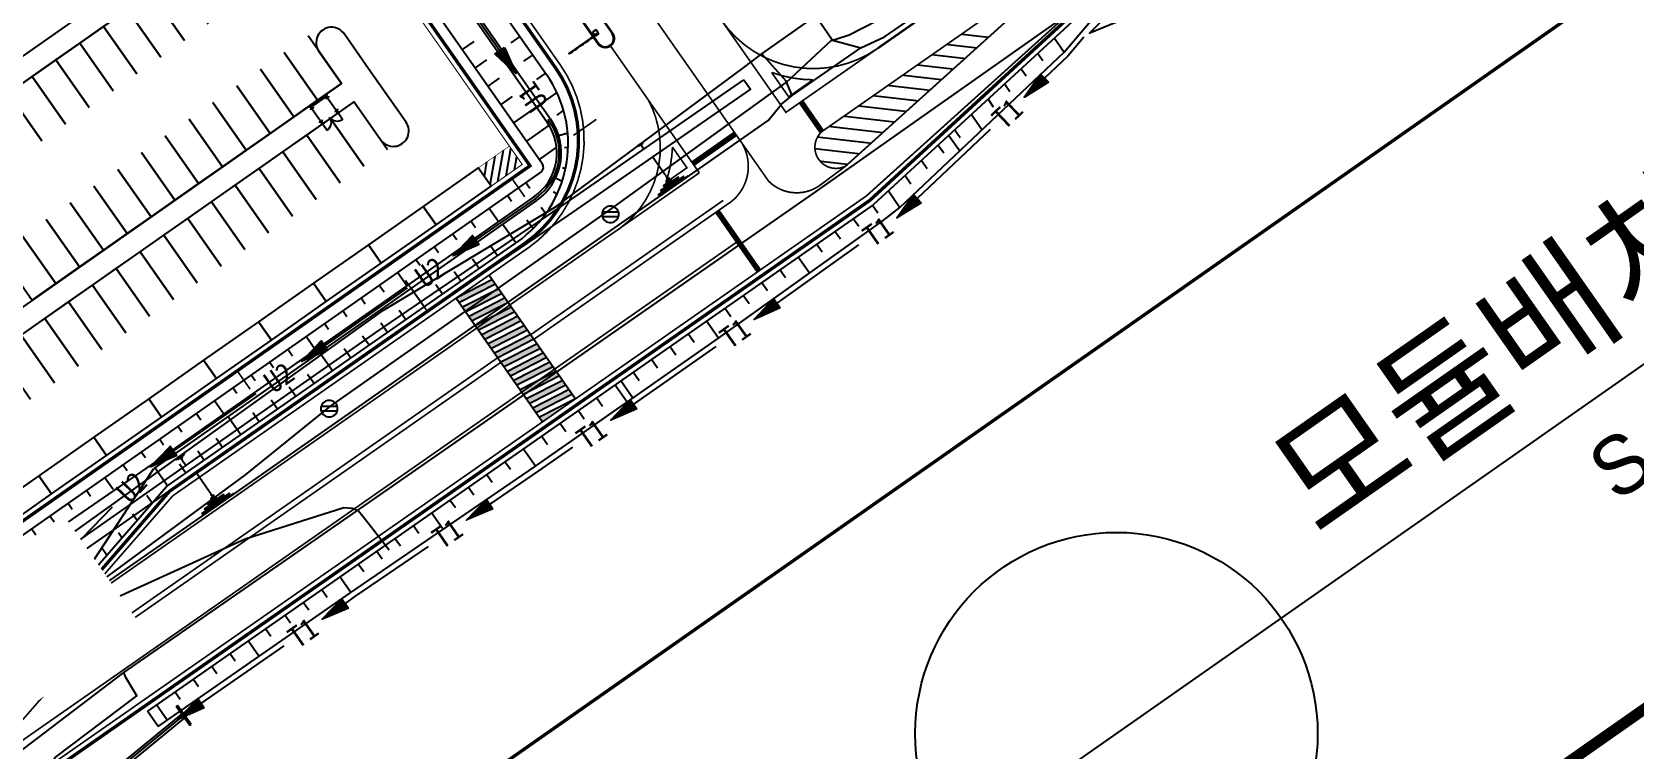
# Model space of a CAD drawing. Header units: millimetres. Extents: x 152904052 to 153933663, y 538271515 to 539240469.
# Drawn here: x 153378759 to 153522183, y 538487120 to 538551338 of the extents above; entities that cross this region are included whole.
import ezdxf
from ezdxf.enums import TextEntityAlignment as Align

# ---------------------------------------------------------------- set-up
doc = ezdxf.new("R2010")
doc.units = ezdxf.units.MM
doc.set_wipeout_variables(frame=1)
doc.linetypes.add('DASHED', pattern=[19.05, 12.7, -6.35])
for name, color, linetype in [('BORD', 7, 'Continuous'), ('FENC', 7, 'Continuous'), ('SCHM', 9, 'Continuous'), ('TEXT', 7, 'Continuous'), ('ZONE', 1, 'DASHED')]:
    doc.layers.add(name, color=color, linetype=linetype)
doc.styles.add('IIAC FONT', font='GulimChe.ttf')
doc.styles.add('돋움', font='Dotum.ttf')

# ---------------------------------------------------------------- blocks, each defined once
blk = doc.blocks.new('MF-2(H2000)')
for points in [[(48447494, 24728615), (48447141, 24728262)], [(48447141, 24728615), (48447494, 24728262)], [(48449194, 24728615), (48448841, 24728262)], [(48448841, 24728615), (48449194, 24728262)], [(48447494, 24726965), (48447141, 24726612)], [(48447141, 24726965), (48447494, 24726612)], [(48449194, 24726965), (48448841, 24726612)], [(48448841, 24726965), (48449194, 24726612)]]:
    blk.add_lwpolyline(points)
at = {"ltscale": 3}
blk.add_lwpolyline([(48447317, 24726788), (48447317, 24726788), (48447317, 24728438), (48449017, 24728438), (48449017, 24726788), (48449017, 24726788)], dxfattribs=at)
at = {"ltscale": 5}
for points in [[(48448167, 24726788, -0.4142136), (48447317, 24725938), (48447317, 24726788)], [(48448167, 24726788, 0.4142136), (48449017, 24725938), (48449017, 24726788)]]:
    blk.add_lwpolyline(points, format="xyb", dxfattribs=at)

msp = doc.modelspace()

# ---------------------------------------------------------------- hatches: boundary and pattern name
at = {"layer": 'SCHM'}
h = msp.add_hatch(dxfattribs=at)
h.set_pattern_fill('ANSI31', color=256, scale=200, angle=35)
h.set_pattern_definition([(80, (122809884.9, 494497989), (-625.352923, 110.266593), [])])
h.paths.add_polyline_path([(153418684.7, 538539186.1), (153421469.8, 538541136.3), (153422617, 538539498), (153419831.9, 538537547.8)])
h = msp.add_hatch(color=256, dxfattribs=at)
h.dxf.hatch_style = 1
h.paths.add_polyline_path([(153424149.5, 538516879.4), (153424435.5, 538516469.2), (153427388.3, 538518528.6)])
h.paths.add_polyline_path([(153423577.4, 538517699.6), (153423863.4, 538517289.5), (153427102.3, 538518938.7), (153426816.2, 538519348.8)])
h.paths.add_polyline_path([(153423005.4, 538518519.8), (153423251.7, 538518166.6), (153425788.8, 538519937.2)])
h.paths.add_polyline_path([(153426244.2, 538520169.1), (153425788.8, 538519937.2), (153423251.7, 538518166.6), (153423291.4, 538518109.7), (153426530.2, 538519758.9)])
h.paths.add_polyline_path([(153422433.3, 538519340), (153422719.3, 538518929.9), (153425958.2, 538520579.2), (153425672.1, 538520989.3)])
h.paths.add_polyline_path([(153421861.3, 538520160.2), (153422147.3, 538519750.1), (153425386.1, 538521399.4), (153425100.1, 538521809.5)])
h.paths.add_polyline_path([(153424528.1, 538522629.7), (153421289.2, 538520980.5), (153421575.3, 538520570.4), (153424814.1, 538522219.6)])
h.paths.add_polyline_path([(153420717.2, 538521800.7), (153421003.2, 538521390.6), (153424242, 538523039.8), (153423956, 538523449.9)])
h.paths.add_polyline_path([(153420145.1, 538522620.9), (153420431.2, 538522210.8), (153423670, 538523860.1), (153423384, 538524270.2)])
h.paths.add_polyline_path([(153422811.9, 538525090.4), (153419573.1, 538523441.1), (153419859.1, 538523031), (153423097.9, 538524680.3)])
h.paths.add_polyline_path([(153419001.1, 538524261.4), (153419287.1, 538523851.2), (153422525.9, 538525500.5), (153422239.9, 538525910.6)])
h.paths.add_polyline_path([(153418429, 538525081.6), (153418715, 538524671.5), (153421953.9, 538526320.7), (153421667.8, 538526730.8)])
h.paths.add_polyline_path([(153417857, 538525901.8), (153418143, 538525491.7), (153421381.8, 538527140.9), (153421095.8, 538527551.1)])
h.paths.add_polyline_path([(153417284.9, 538526722), (153417570.9, 538526311.9), (153420809.8, 538527961.2), (153420523.7, 538528371.3)])
h.paths.add_polyline_path([(153416712.9, 538527542.2), (153416998.9, 538527132.1), (153420237.7, 538528781.4), (153419951.7, 538529191.5)])

# ---------------------------------------------------------------- linework, layer by layer
at = {"layer": 'BORD', "const_width": 1000}
msp.add_lwpolyline([(153253763.5, 538302237.2), (152936002.2, 538756047.4), (153588047.2, 539212614.3), (153905808.6, 538758804)], close=True, dxfattribs=at)
at = {"layer": 'SCHM'}
for p, q in [((153406379, 538569662), (153424848.2, 538543285.2)), ((153406706.7, 538569891.4), (153425175.9, 538543514.7)), ((153429223.1, 538551543.3), (153428920, 538551331.1)), ((153429103.6, 538551069), (153428920, 538551331.1)), ((153429406.7, 538551281.2), (153429223.1, 538551543.3)), ((153418275.2, 538550496.7), (153417252.9, 538549780.9)), ((153422409.3, 538550949.9), (153421590.8, 538550376.8)), ((153426804.4, 538549419.8), (153429327.3, 538551186.3)), ((153426833, 538549379), (153429355.9, 538551145.5)), ((153427294, 538549762.6), (153427538.9, 538549934)), ((153427567.4, 538549893.2), (153427322.6, 538549721.8)), ((153427783.7, 538550105.5), (153428028.5, 538550276.9)), ((153427812.2, 538550064.7), (153427783.7, 538550105.5)), ((153428057.1, 538550236.1), (153427812.2, 538550064.7)), ((153428028.5, 538550276.9), (153428057.1, 538550236.1)), ((153428273.3, 538550448.3), (153428518.1, 538550619.7)), ((153428301.9, 538550407.5), (153428273.3, 538550448.3)), ((153428546.7, 538550578.9), (153428301.9, 538550407.5)), ((153428763, 538550791.2), (153429007.8, 538550962.6)), ((153428791.5, 538550750.4), (153428763, 538550791.2)), ((153429036.4, 538550921.8), (153428791.5, 538550750.4)), ((153429007.8, 538550962.6), (153429036.4, 538550921.8)), ((153429406.7, 538551281.2), (153429103.6, 538551069)), ((153429103.6, 538551069), (153429391.4, 538551270.5)), ((153429172.4, 538550970.7), (153429103.6, 538551069)), ((153429172.4, 538550970.7), (153429460.2, 538551172.2)), ((153429327.3, 538551186.3), (153429355.9, 538551145.5)), ((153429391.4, 538551270.5), (153429460.2, 538551172.2)), ((153470245.8, 538550782.5), (153471103.4, 538549552.9)), ((153419422.3, 538548858.4), (153418400, 538548142.6)), ((153423556.8, 538549311.8), (153422738.1, 538548738.6)), ((153426804.4, 538549419.8), (153427049.2, 538549591.2)), ((153426804.4, 538549419.8), (153426833, 538549379)), ((153427077.8, 538549550.4), (153426833, 538549379)), ((153427049.2, 538549591.2), (153427077.8, 538549550.4)), ((153468759.5, 538549417.4), (153469197, 538548790.1)), ((153420569.5, 538547220.1), (153419547.2, 538546504.3)), ((153424704.2, 538547673.7), (153423885.4, 538547100.4)), ((153467273.2, 538548052.3), (153467719.4, 538547412.4)), ((153425716.5, 538545941), (153424213.7, 538544888.7)), ((153465786.9, 538546687.2), (153466241.8, 538546034.8)), ((153421716.6, 538545581.8), (153420694.3, 538544866)), ((153423886.1, 538544659.3), (153421841.5, 538543227.7)), ((153425748.6, 538543915.7), (153426321.3, 538544316.7)), ((153464300.6, 538545322.1), (153464764.3, 538544657.2)), ((153425024.3, 538543014.8), (153422988.6, 538541589.3)), ((153462814.3, 538543957), (153463759.1, 538542602.2)), ((153425882.5, 538542073.8), (153426688.7, 538542324.1)), ((153460792, 538542099.6), (153461760.6, 538540710.8)), ((153461328, 538542591.9), (153461809.1, 538541901.9)), ((153425689.4, 538541038.9), (153424135.8, 538539951)), ((153426411.2, 538541012.8), (153426725.9, 538541040.3)), ((153458355.3, 538539861.7), (153458854, 538539146.7)), ((153459841.6, 538541226.8), (153460331.6, 538540524.3)), ((153426231.6, 538539213.1), (153426499.9, 538539146.6)), ((153456869, 538538496.6), (153457376.4, 538537769.1)), ((153422939, 538537887.4), (153423308.1, 538537360.3)), ((153425380.7, 538537088.7), (153425727.5, 538536821.1)), ((153425608.1, 538538289.9), (153426195.4, 538538009.2)), ((153455382.7, 538537131.5), (153456414.9, 538535651.5)), ((153423661.5, 538536594.6), (153389420.8, 538512619)), ((153423890.9, 538536266.9), (153389650.2, 538512291.3)), ((153419662.4, 538535593.1), (153420507.5, 538534386.1)), ((153421300.7, 538536740.3), (153421669.8, 538536213.1)), ((153424311.2, 538535683.6), (153424723.5, 538535094.8)), ((153453964.1, 538535844.1), (153454438.9, 538535163.3)), ((153418024.1, 538534445.9), (153418446.6, 538533842.5)), ((153422037.4, 538532474.9), (153420865.5, 538534148.5)), ((153423587.3, 538533748.2), (153423045.6, 538534521.9)), ((153452723.1, 538533952.5), (153452241.7, 538534642.8)), ((153416385.8, 538533298.8), (153416754.9, 538532771.7)), ((153451089, 538532799.4), (153450601.2, 538533498.7)), ((153414747.5, 538532151.6), (153415116.6, 538531624.5)), ((153420396.9, 538531330.8), (153419812.1, 538532166.1)), ((153449454.8, 538531646.2), (153448960.8, 538532354.6)), ((153411470.9, 538529857.3), (153412316, 538528650.4)), ((153413109.2, 538531004.5), (153413478.3, 538530477.4)), ((153417116, 538529042.6), (153416533.3, 538529874.8)), ((153418756.5, 538530186.7), (153418172.7, 538531020.4)), ((153446186.6, 538529339.9), (153445679.9, 538530066.5)), ((153448321.1, 538529775.6), (153447320.3, 538531210.6)), ((153409832.6, 538528710.2), (153410255.1, 538528106.7)), ((153413835.1, 538526754.4), (153412674, 538528412.7)), ((153415475.6, 538527898.5), (153414893.9, 538528729.2)), ((153444552.5, 538528186.8), (153444039.4, 538528922.4)), ((153408194.3, 538527563), (153408559.9, 538527040.8)), ((153442918.3, 538527033.6), (153442399, 538527778.3)), ((153406556, 538526415.9), (153406919.9, 538525896.1)), ((153412194.7, 538525610.3), (153411615.2, 538526437.9)), ((153441290.5, 538525871.4), (153440758.5, 538526634.2)), ((153403279.4, 538524121.6), (153404124.5, 538522914.6)), ((153404917.7, 538525268.7), (153405279.9, 538524751.4)), ((153408913.8, 538523322.1), (153408336.4, 538524146.7)), ((153410554.2, 538524466.2), (153409975.8, 538525292.3)), ((153438018.2, 538523570.9), (153437477.6, 538524346)), ((153440182.1, 538523964.5), (153439118.1, 538525490.1)), ((153401641, 538522974.4), (153402063.6, 538522370.9)), ((153405632.9, 538521034), (153404482.5, 538522677)), ((153407273.3, 538522178), (153406697, 538523001.1)), ((153436377.8, 538522426.8), (153435837.2, 538523201.9)), ((153400002.7, 538521827.3), (153400359.8, 538521317.3)), ((153434737.3, 538521282.7), (153434196.8, 538522057.8)), ((153398364.4, 538520680.1), (153398719.8, 538520172.6)), ((153403992.4, 538519889.9), (153403418.3, 538520709.8)), ((153432511, 538518597.3), (153431438.9, 538520134.5)), ((153433096.9, 538520138.6), (153432556.3, 538520913.7)), ((153395087.8, 538518385.8), (153395933, 538517178.8)), ((153396726.1, 538519533), (153397079.7, 538519028)), ((153400711.5, 538517601.7), (153400139.5, 538518418.6)), ((153402352, 538518745.8), (153401778.9, 538519564.2)), ((153429816, 538517850.5), (153429275.4, 538518625.6)), ((153431997, 538518219.4), (153430915.9, 538519769.7)), ((153393449.5, 538517238.7), (153393872.1, 538516635.2)), ((153397430.7, 538515313.5), (153396290.9, 538516941.2)), ((153399071.1, 538516457.6), (153398500.2, 538517273)), ((153428175.6, 538516706.4), (153427635, 538517481.5)), ((153391811.2, 538516091.5), (153392170.1, 538515578.9)), ((153426535.1, 538515562.3), (153425994.5, 538516337.4)), ((153390172.9, 538514944.3), (153390535.3, 538514426.8)), ((153395790.2, 538514169.4), (153395221.4, 538514981.7)), ((153423794.8, 538512499), (153422713.6, 538514049.2)), ((153424894.7, 538514418.2), (153424354.1, 538515193.3)), ((153386896.3, 538512650), (153387265.7, 538512122.5)), ((153388534.6, 538513797.2), (153388900.5, 538513274.6)), ((153392509.3, 538511881.2), (153391942.7, 538512690.5)), ((153394149.8, 538513025.3), (153393582, 538513836.1)), ((153421565.2, 538512199.7), (153421073.2, 538512905.1)), ((153381902.3, 538500457.4), (153389650.2, 538512291.3)), ((153385258, 538511502.9), (153386003.9, 538510437.7)), ((153390868.9, 538510737.1), (153389737.7, 538512352.6)), ((153419924.7, 538511055.6), (153419432.8, 538511761)), ((153383619.7, 538510355.7), (153383996.1, 538509818.1)), ((153389501.4, 538509203.1), (153389017.4, 538509894.3)), ((153418284.3, 538509911.6), (153417792.3, 538510616.9)), ((153381981.4, 538509208.6), (153382361.3, 538508666)), ((153415495.3, 538506918), (153414511.4, 538508328.8)), ((153416643.8, 538508767.5), (153416151.9, 538509472.9)), ((153378704.8, 538506914.3), (153379091.7, 538506361.6)), ((153380343.1, 538508061.4), (153380726.5, 538507513.8)), ((153388149.4, 538507647.1), (153387751.5, 538508215.4)), ((153413362.9, 538506479.3), (153412871, 538507184.7)), ((153386797.4, 538506091.1), (153386485.6, 538506536.4)), ((153411722.5, 538505335.2), (153411230.5, 538506040.6)), ((153385445.4, 538504535.1), (153384994.1, 538505179.7)), ((153410082, 538504191.1), (153409590.1, 538504896.5)), ((153384093.4, 538502979.1), (153383953.8, 538503178.4)), ((153407293.1, 538501197.5), (153406309.2, 538502608.3)), ((153408441.6, 538503047), (153407949.6, 538503752.4)), ((153382741.3, 538501423.1), (153382687.9, 538501499.4)), ((153405160.7, 538500758.8), (153404668.8, 538501464.2)), ((153403520.3, 538499614.7), (153403028.3, 538500320.1)), ((153401879.8, 538498470.7), (153401387.9, 538499176)), ((153399063.8, 538495515.9), (153398107, 538496887.9)), ((153400134.4, 538497265.1), (153399648, 538497962.6)), ((153396945, 538495057.8), (153396466.5, 538495743.8)), ((153395304.5, 538493913.7), (153394826.1, 538494599.7)), ((153393664.1, 538492769.6), (153393185.6, 538493455.6)), ((153390861.6, 538489795.4), (153389904.7, 538491167.4)), ((153392023.6, 538491625.5), (153391545.2, 538492311.5)), ((153391781.3, 538491103.9), (153391658.5, 538491017.8)), ((153392985.9, 538489383.6), (153391781.3, 538491103.9)), ((153390036.2, 538489222.7), (153389080.7, 538490592.7)), ((153392863, 538489297.6), (153391658.5, 538491017.8)), ((153392863, 538489297.6), (153392985.9, 538489383.6))]:
    msp.add_line(p, q, dxfattribs=at)
for points, const_width in [([(153382280.1, 538500129.9), (153391066.5, 538510265.4), (153422858.3, 538532437.8, 0.41431722), (153425623.6, 538548104.4), (153408712.5, 538572245.2, 0.41414579), (153407319.9, 538572490.6), (153403311.7, 538569684, 0.41421356), (153403066.1, 538568291.2), (153423313.3, 538539375.2), (153372545, 538503826.8), (153348008.6, 538508153.2, 0.19891237), (153340909.9, 538506579.5), (153283005.5, 538466034.4), (153077550.5, 538759454.5)], 300), ([(153423146.7, 538532025.9, 0.41446521), (153426026.4, 538548398.7)], 150), ([(153430654.9, 538533303.5, 0.39876043), (153433896, 538545270.7, 0.3806954)], 150), ([(153449425.1, 538542432, 0.87925032), (153451570.3, 538539356.1)], 150), ([(153317735.7, 538454797.3), (153323314.7, 538463554.4), (153328258.1, 538473387.3, -0.53221838), (153360507.4, 538496226.9), (153368398.6, 538495046.4), (153373397.6, 538496673.4), (153380725.6, 538501629.4), (153382265.9, 538500165.3)], 300)]:
    msp.add_lwpolyline(points, format="xyb", dxfattribs=dict(at, const_width=const_width))
for points, const_width in [([(153449425.1, 538542432), (153671838.3, 538697548.8)], 150), ([(153426032.2, 538548390.5), (153413420.4, 538566385.6)], 150), ([(153451570.3, 538539356.1), (153471028.6, 538556907)], 150), ([(153453434.2, 538536697.5), (153472900.8, 538554236.4)], 150), ([(153473043.8, 538554031.3), (153453721.2, 538536284.3), (153378911.4, 538484109.9)], 300), ([(153434287, 538552818.8), (153442271.8, 538541415.2)], 150), ([(153463294, 538549918.8), (153460603.1, 538550227.7)], 150), ([(153464345.1, 538550865.8), (153461917.5, 538551144.5)], 150), ([(153461191.9, 538548024.9), (153457974.1, 538548394.3)], 150), ([(153462242.9, 538548971.9), (153459288.6, 538549311)], 150), ([(153460140.8, 538547077.9), (153456659.7, 538547477.5)], 150), ([(153458038.7, 538545184), (153454030.8, 538545644.1)], 150), ([(153459089.8, 538546131), (153455345.2, 538546560.8)], 150), ([(153433896, 538545270.7), (153438463.1, 538538748.3)], 150), ([(153447566, 538545097.7), (153449425.1, 538542432)], 500), ([(153456987.7, 538544237), (153452716.3, 538544727.3)], 150), ([(153429246.9, 538543529.9), (153427201.5, 538542097.7)], 150), ([(153454885.5, 538542343.1), (153450087.4, 538542893.8)], 150), ([(153455936.6, 538543290), (153451401.9, 538543810.6)], 150), ([(153437889.5, 538539567.4), (153441698.3, 538542234.4)], 500), ([(153453834.5, 538541396.1), (153449041.2, 538541946.3)], 150), ([(153452783.4, 538540449.1), (153448809.9, 538540905.2)], 150), ([(153451732.4, 538539502.1), (153449281.6, 538539783.5)], 150), ([(153431188.5, 538533675.6), (153438462.7, 538538748.8)], 150), ([(153375714.3, 538482489.8), (153453435.2, 538536694.4)], 150), ([(153423384, 538524270.2), (153440608.6, 538536283.1)], 150), ([(153423670, 538523860.1), (153440894.7, 538535873)], 150), ([(153440074.4, 538535300.9), (153443792.7, 538529969.5)], 500), ([(153391353.3, 538509855.8), (153423145, 538532028.2)], 150), ([(153319710.6, 538451965.6), (153420431.2, 538522210.8)], 150), ([(153319996.6, 538451555.5), (153420717.2, 538521800.7)], 150), ([(153382544.9, 538499750.3), (153391353.3, 538509855.8)], 150), ([(153374808.7, 538494354.8), (153382544.9, 538499750.3)], 150), ([(153382544.9, 538499750.3), (153382265.9, 538500165.3)], 300), ([(153382658.9, 538495257.8), (153381962.7, 538495381.9)], 150), ([(153343714.6, 538468097.1), (153373855.1, 538485155.5), (153382658.9, 538495257.8)], 150), ([(153381846.2, 538494325.3), (153380732.4, 538494523.8)], 150), ([(153380220.9, 538492460.3), (153378271.7, 538492807.7)], 150), ([(153381033.6, 538493392.8), (153379502.1, 538493665.8)], 150), ([(153379408.3, 538491527.7), (153377041.4, 538491949.6)], 150)]:
    msp.add_lwpolyline(points, dxfattribs=dict(at, const_width=const_width))
at = {"layer": 'SCHM', "ltscale": 0.3}
for points, const_width in [([(153454400.7, 538549864.4), (153508810.6, 538587811.3)], 200), ([(153373855.1, 538485155.5), (153441933.6, 538532635.2)], 150), ([(153382544.9, 538499750.3), (153430654.9, 538533303.5)], 150)]:
    msp.add_lwpolyline(points, dxfattribs=dict(at, const_width=const_width))
at = {"layer": 'SCHM', "ltscale": 0.005, "const_width": 100}
msp.add_lwpolyline([(153372427.9, 538504355.2), (153422617, 538539498), (153394798.3, 538579227.2)], dxfattribs=at)
at = {"layer": 'SCHM'}
for points in [[(153408180.3, 538571262), (153424799.3, 538547538)], [(153404175.3, 538568457.5), (153424424.9, 538539538.2)], [(153392402.2, 538550569.8), (153389419.6, 538554829.4), (153391549.4, 538556320.7), (153394532, 538552061.1)], [(153390036.2, 538489222.7), (153407293, 538501197.5), (153423794.7, 538512498.9), (153440182, 538523964.4), (153454913.6, 538534482.5), (153456414.9, 538535651.4), (153471103.4, 538549552.9), (153476317.8, 538555707.8)], [(153415448.4, 538557052.4), (153420609.5, 538549681.5)], [(153390272.4, 538549078.5), (153387289.8, 538553338.1), (153389419.6, 538554829.4), (153392402.2, 538550569.8)], [(153388142.6, 538547587.2), (153385160, 538551846.8), (153387289.8, 538553338.1), (153390272.4, 538549078.5)], [(153473332.5, 538553617.5), (153454034.8, 538535893.4), (153389080.7, 538490592.7)], [(153373099.6, 538496778.4), (153379487.6, 538501271.4), (153380695.6, 538501691.4), (153381023.6, 538501665.4), (153381588.6, 538501179.4), (153382166.6, 538500720.4), (153382809.6, 538500641.4), (153397871.6, 538511733.5), (153405463.6, 538517862.5), (153430330.6, 538535354.5), (153446230.6, 538546826.5), (153450247.5, 538550581.5), (153450666.5, 538550712.5), (153451868.5, 538551091.5), (153454391.5, 538552358.5)], [(153386012.8, 538546095.9), (153383030.2, 538550355.5), (153385160, 538551846.8), (153388142.6, 538547587.2)], [(153383883, 538544604.6), (153380900.4, 538548864.2), (153383030.2, 538550355.5), (153386012.8, 538546095.9)], [(153401331.9, 538549497.8), (153404314.5, 538545238.2), (153406444.3, 538546729.5), (153403461.7, 538550989.1)], [(153472869.2, 538550880), (153471443.3, 538549192.8)], [(153381753.2, 538543113.3), (153378770.6, 538547372.9), (153380900.4, 538548864.2), (153383883, 538544604.6)], [(153399202.2, 538548006.5), (153402184.7, 538543746.9), (153404314.5, 538545238.2), (153401331.9, 538549497.8)], [(153471443.3, 538549192.8), (153469353.3, 538547217.8)], [(153379623.4, 538541622), (153376640.8, 538545881.6), (153378770.6, 538547372.9), (153381753.2, 538543113.3)], [(153397072.4, 538546515.2), (153400055, 538542255.6), (153402184.7, 538543746.9), (153399202.2, 538548006.5)], [(153377493.6, 538540130.7), (153374511, 538544390.3), (153376640.8, 538545881.6), (153379623.4, 538541622)], [(153394942.6, 538545023.9), (153397925.2, 538540764.3), (153400055, 538542255.6), (153397072.4, 538546515.2)], [(153392812.8, 538543532.6), (153395795.4, 538539273), (153397925.2, 538540764.3), (153394942.6, 538545023.9)], [(153408444.3, 538539340.3), (153405461.7, 538543599.9), (153407591.5, 538545091.2), (153410574.1, 538540831.6)], [(153390683, 538542041.3), (153393665.6, 538537781.7), (153395795.4, 538539273), (153392812.8, 538543532.6)], [(153406314.5, 538537849), (153403331.9, 538542108.6), (153405461.7, 538543599.9), (153408444.3, 538539340.3)], [(153425006.3, 538543402.2), (153425202, 538543101.4), (153425372, 538542787.6), (153425525.3, 538542462.1), (153425650.5, 538542127), (153425751.1, 538541784.4), (153425830.2, 538541436.9), (153425882.4, 538541085.3), (153425907.5, 538540729.8), (153425908.8, 538540372.6), (153425886.5, 538540013.7), (153425835.8, 538539659.8), (153425760.1, 538539313.2), (153425661.6, 538538970.7), (153425538.2, 538538635.4), (153425389.6, 538538307.6), (153425220.4, 538537995.1), (153425029.5, 538537692.2), (153424812.2, 538537405.7), (153424583.2, 538537136), (153424327.8, 538536882.5), (153424058.4, 538536649.1), (153423775, 538536435.7)], [(153424910.5, 538543539.1), (153425006.3, 538543402.2)], [(153388553.2, 538540550), (153391535.8, 538536290.4), (153393665.6, 538537781.7), (153390683, 538542041.3)], [(153404184.7, 538536357.7), (153401202.1, 538540617.3), (153403331.9, 538542108.6), (153406314.5, 538537849)], [(153432971.4, 538541146.5), (153433382.3, 538541450.3), (153433399.6, 538541462), (153433409.6, 538541457.9), (153433406.5, 538541449.9), (153433039.4, 538541171.8), (153433033.3, 538541164.1), (153433034.4, 538541157.3), (153433041.3, 538541156.9), (153433358.3, 538541390.7), (153433371.5, 538541394.3), (153433373.1, 538541392.2), (153433369.5, 538541380), (153433115.6, 538541186.6), (153433114.3, 538541177.7), (153433122.4, 538541174.6), (153433319, 538541317), (153433332, 538541318.3), (153433331.4, 538541310.4), (153433227.8, 538541226.7), (153433217.9, 538541215.6), (153433220.2, 538541207.1), (153433225.9, 538541208.3), (153433282.7, 538541241.5), (153433291.5, 538541239.5), (153433290.5, 538541232.4), (153433261, 538541202.4), (153433255.2, 538541194.4), (153433262.2, 538541190.6), (153433280.1, 538541197), (153433289.8, 538541189.5), (153433290.8, 538541176.2), (153433297.3, 538541165.1), (153433300.8, 538541157.7), (153433321.1, 538541137.9), (153433521, 538540873.1)], [(153464497.2, 538542617.2), (153457962.3, 538536437.7)], [(153386423.4, 538539058.7), (153389406, 538534799.1), (153391535.8, 538536290.4), (153388553.2, 538540550)], [(153402054.9, 538534866.4), (153399072.3, 538539126), (153401202.1, 538540617.3), (153404184.7, 538536357.7)], [(153437428.5, 538538474.5), (153434969.2, 538536794.8), (153434865.9, 538536730), (153434808.4, 538536756.1), (153434827.9, 538536802.3), (153437027, 538538342.1), (153437064.4, 538538385.4), (153437059.5, 538538425.4), (153437019.4, 538538429.2), (153435121.9, 538537136.8), (153435044, 538537118.7), (153435035.4, 538537130.9), (153435058.6, 538537201.5), (153436580.2, 538538272.3), (153436589.3, 538538324.2), (153436543.1, 538538344), (153435366.7, 538537557.5), (153435291, 538537552.3), (153435296, 538537598.2), (153435917.8, 538538063.2), (153435977.5, 538538125.6), (153435966.3, 538538176.1), (153435933, 538538170.1), (153435594.4, 538537988.9), (153435544.1, 538538002.4), (153435551.3, 538538043.8), (153435729.4, 538538212.2), (153435765.3, 538538257.3), (153435725.1, 538538281.2), (153435619.7, 538538247.7), (153435564.7, 538538293.8), (153435561.9, 538538371.1), (153435526.3, 538538437.3), (153435507.2, 538538481), (153435393.5, 538538601), (153434286.7, 538540186.8)], [(153384293.6, 538537567.4), (153387276.2, 538533307.8), (153389406, 538534799.1), (153386423.4, 538539058.7)], [(153399925.1, 538533375.1), (153396942.5, 538537634.7), (153399072.3, 538539126), (153402054.9, 538534866.4)], [(153382163.8, 538536076.1), (153385146.4, 538531816.5), (153387276.2, 538533307.8), (153384293.6, 538537567.4)], [(153397795.3, 538531883.8), (153394812.7, 538536143.4), (153396942.5, 538537634.7), (153399925.1, 538533375.1)], [(153380034, 538534584.8), (153383016.6, 538530325.2), (153385146.4, 538531816.5), (153382163.8, 538536076.1)], [(153395665.5, 538530392.5), (153392682.9, 538534652.1), (153394812.7, 538536143.4), (153397795.3, 538531883.8)], [(153423765.6, 538536429.9), (153418471.2, 538532740.6)], [(153377904.2, 538533093.5), (153380886.8, 538528833.9), (153383016.6, 538530325.2), (153380034, 538534584.8)], [(153393535.7, 538528901.2), (153390553.1, 538533160.8), (153392682.9, 538534652.1), (153395665.5, 538530392.5)], [(153429786.5, 538534835.5), (153431231.2, 538534835.5)], [(153429789.3, 538535248.8), (153431228.4, 538535248.8)], [(153375774.4, 538531602.2), (153378757, 538527342.6), (153380886.8, 538528833.9), (153377904.2, 538533093.5)], [(153391405.9, 538527409.9), (153388423.3, 538531669.5), (153390553.1, 538533160.8), (153393535.7, 538528901.2)], [(153390781.3, 538510676.1), (153422572.2, 538532847.9)], [(153389276.1, 538525918.6), (153386293.5, 538530178.2), (153388423.3, 538531669.5), (153391405.9, 538527409.9)], [(153452719.8, 538532304.5), (153445398.5, 538527079.6)], [(153387146.3, 538524427.4), (153384163.7, 538528686.9), (153386293.5, 538530178.2), (153389276.1, 538525918.6)], [(153385016.5, 538522936.1), (153382033.9, 538527195.6), (153384163.7, 538528686.9), (153387146.3, 538524427.4)], [(153412318.8, 538528450.5), (153404942.3, 538523303.3)], [(153419951.7, 538529191.5), (153416712.9, 538527542.2)], [(153420237.7, 538528781.4), (153416998.9, 538527132.1)], [(153419665.7, 538529601.6), (153427388.3, 538518528.6)], [(153382886.7, 538521444.8), (153379904.2, 538525704.3), (153382033.9, 538527195.6), (153385016.5, 538522936.1)], [(153416712.9, 538527542.2), (153424435.5, 538516469.2)], [(153420523.7, 538528371.3), (153417284.9, 538526722)], [(153420809.8, 538527961.2), (153417570.9, 538526311.9)], [(153421095.8, 538527551.1), (153417857, 538525901.8)], [(153421381.8, 538527140.9), (153418143, 538525491.7)], [(153380757, 538519953.5), (153377774.4, 538524213), (153379904.2, 538525704.3), (153382886.7, 538521444.8)], [(153421667.8, 538526730.8), (153418429, 538525081.6)], [(153421953.9, 538526320.7), (153418715, 538524671.5)], [(153422239.9, 538525910.6), (153419001.1, 538524261.4)], [(153378627.2, 538518462.2), (153375644.6, 538522721.7), (153377774.4, 538524213), (153380757, 538519953.5)], [(153422525.9, 538525500.5), (153419287.1, 538523851.2)], [(153422811.9, 538525090.4), (153419573.1, 538523441.1)], [(153423097.9, 538524680.3), (153419859.1, 538523031)], [(153423384, 538524270.2), (153420145.1, 538522620.9)], [(153423670, 538523860.1), (153420431.2, 538522210.8)], [(153423956, 538523449.9), (153420717.2, 538521800.7)], [(153424242, 538523039.8), (153421003.2, 538521390.6)], [(153439951.3, 538523196.6), (153432579.1, 538518044.4)], [(153424528.1, 538522629.7), (153421289.2, 538520980.5)], [(153424814.1, 538522219.6), (153421575.3, 538520570.4)], [(153425100.1, 538521809.5), (153421861.3, 538520160.2)], [(153425386.1, 538521399.4), (153422147.3, 538519750.1)], [(153425672.1, 538520989.3), (153422433.3, 538519340)], [(153425958.2, 538520579.2), (153422719.3, 538518929.9)], [(153426244.2, 538520169.1), (153423005.4, 538518519.8)], [(153398795.9, 538519017.5), (153391419.5, 538513870.3)], [(153426530.2, 538519758.9), (153423291.4, 538518109.7)], [(153426816.2, 538519348.8), (153423577.4, 538517699.6)], [(153427102.3, 538518938.7), (153423863.4, 538517289.5)], [(153427388.3, 538518528.6), (153424149.5, 538516879.4)], [(153404626.6, 538517444.4), (153406071.2, 538517444.4)], [(153404629.3, 538517857.8), (153406068.5, 538517857.8)], [(153427106.2, 538514212.2), (153424082.6, 538512095.1)], [(153391582.8, 538513087), (153392328.2, 538513609.5), (153392359.5, 538513629.8), (153392377.2, 538513622), (153392371.4, 538513607.8), (153391705, 538513129), (153391693.8, 538513115.6), (153391695.4, 538513103.4), (153391707.7, 538513102.4), (153392282.8, 538513504.5), (153392306.5, 538513510.3), (153392309.2, 538513506.6), (153392302.4, 538513484.9), (153391841.3, 538513152), (153391838.7, 538513136.1), (153391852.9, 538513130.2), (153392209.5, 538513375), (153392232.7, 538513376.8), (153392231.3, 538513362.8), (153392043, 538513218.4), (153392025, 538513199.1), (153392028.6, 538513183.7), (153392038.8, 538513185.6), (153392141.6, 538513242.3), (153392157, 538513238.3), (153392154.9, 538513225.6), (153392101.1, 538513173.5), (153392090.3, 538513159.6), (153392102.7, 538513152.4), (153392134.8, 538513163.1), (153392151.8, 538513149.2), (153392152.9, 538513125.6), (153392164, 538513105.5), (153392170, 538513092.2), (153392205.2, 538513056), (153392549.4, 538512575.4)], [(153396818.3, 538510099.3), (153394148.1, 538508292.1), (153394036, 538508222.3), (153393973.9, 538508250.8), (153393995.2, 538508300.8), (153396383, 538509957.9), (153396423.7, 538510004.5), (153396418.6, 538510047.9), (153396375.1, 538510052.1), (153394315, 538508661.6), (153394230.5, 538508642.4), (153394221.4, 538508655.6), (153394246.8, 538508732), (153395898.9, 538509884.3), (153395909.1, 538509940.5), (153395859.2, 538509962), (153394581.9, 538509115.9), (153394499.9, 538509110.7), (153394505.6, 538509160.3), (153395180.9, 538509660.9), (153395245.9, 538509728.3), (153395233.9, 538509782.9), (153395197.8, 538509776.6), (153394830.4, 538509581.9), (153394776.1, 538509596.8), (153394784, 538509641.6), (153394977.6, 538509823.1), (153395016.7, 538509871.7), (153394973.3, 538509897.8), (153394859, 538509862), (153394799.7, 538509912.2), (153394797, 538509995.9), (153394758.7, 538510067.7), (153394738.3, 538510115.1), (153394615.7, 538510245.5), (153393424.7, 538511967.4)], [(153424082.6, 538512095.1), (153419706.3, 538509099.6)], [(153381902.3, 538500457.4), (153390781.3, 538510676.1)], [(153410709.6, 538504993.5), (153408393.6, 538507984.5), (153407925.6, 538508495.5), (153407414.6, 538508729.5), (153406647.6, 538508771.5), (153397842.6, 538505974.5), (153382436.6, 538498961.4), (153375999.6, 538495702.4)], [(153385918.3, 538508829), (153381423.9, 538504188.8)], [(153414189.8, 538505315.6), (153407590, 538500802.6)], [(153379937.6, 538500348.4), (153381382.2, 538500348.4)], [(153379940.3, 538500761.7), (153381379.5, 538500761.7)], [(153407590, 538500802.6), (153406771.4, 538500229.4)], [(153401280, 538496423.6), (153393889.3, 538491297.8)], [(153392118.2, 538490331.8), (153363281.6, 538466711.9)], [(153392403.3, 538489983.6), (153363548.9, 538466349.1)]]:
    msp.add_lwpolyline(points, dxfattribs=at)
at = {"layer": 'SCHM', "ltscale": 0.0008}
for points in [[(153404492, 538565383.2), (153403344.8, 538567021.5), (153343423.8, 538525064.4), (153346764.9, 538520292.8, 1), (153349017.6, 538521870.1), (153346823.7, 538525003.4)], [(153366996.2, 538512408.1), (153364995.6, 538515265.3), (153407591.5, 538545091.2), (153409946.6, 538541727.8, 1.02499805), (153412199.3, 538543305), (153408877.9, 538548048.5), (153406703.6, 538551153.6, 1.02499805), (153404451.1, 538549576.2), (153406444.3, 538546729.5), (153359588.8, 538513921), (153356606.2, 538518180.6), (153352605.2, 538515379, 0.66817864), (153353405.1, 538511771.1), (153365258.8, 538509681, 0.66817864)]]:
    msp.add_lwpolyline(points, format="xyb", close=True, dxfattribs=at)
at = {"layer": 'SCHM'}
for points, const_width in [([(153429351.7, 538550278.7, 1), (153430744.3, 538551253.8), (153424721.7, 538559854.8, 1), (153423329.2, 538558879.8)], 100), ([(153454399.6, 538549865.9), (153446212.7, 538544156.2), (153440487.7, 538552332.4, 0.41366638)], 150), ([(153448640, 538547068.2), (153446459.4, 538545547.4), (153444934.4, 538547725.2, 0.08616688)], 150), ([(153436061.3, 538541044.6, -0.07596608), (153435460.2, 538537874), (153437355.7, 538539195.9)], 150)]:
    msp.add_lwpolyline(points, format="xyb", close=True, dxfattribs=dict(at, const_width=const_width))
msp.add_lwpolyline([(153429433.7, 538550336, 1), (153430662.4, 538551196.4), (153424639.8, 538559797.5, 1), (153423411.1, 538558937.1)], format="xyb", close=True, dxfattribs=at)
for points in [[(153475747.7, 538552184.4), (153473396.7, 538551235.2), (153473382.4, 538551225.2), (153475167.6, 538553022.9), (153475182, 538553033), (153475747.7, 538552184.4)], [(153421023.5, 538549971.3), (153422033.1, 538547648.5), (153422042.4, 538547635.1), (153420203.9, 538549372.6), (153420192.3, 538549389.3), (153421023.5, 538549971.3)], [(153420992.8, 538549880.2), (153421897.5, 538547842.1), (153420291.7, 538549389.3), (153420992.8, 538549880.2)], [(153420969.4, 538549814.1), (153421752.6, 538548049.1), (153420361.9, 538549388.6), (153420969.4, 538549814.1)], [(153420955.4, 538549734.6), (153421605.3, 538548259.4), (153420441.3, 538549374.6), (153420955.4, 538549734.6)], [(153420928.7, 538549666.2), (153421460.4, 538548466.3), (153420514.8, 538549376.3), (153420928.7, 538549666.2)], [(153420914.7, 538549586.7), (153421315.5, 538548673.3), (153420594.2, 538549362.3), (153420914.7, 538549586.7)], [(153420891.3, 538549520.6), (153421170.5, 538548880.3), (153420664.3, 538549361.6), (153420891.3, 538549520.6)], [(153420874, 538549438.8), (153421023.3, 538549090.6), (153420747.1, 538549350), (153420874, 538549438.8)], [(153420850.6, 538549372.7), (153420878.3, 538549297.6), (153420817.2, 538549349.3), (153420850.6, 538549372.7)], [(153469699.3, 538546850), (153467547.7, 538545510.8), (153467534.5, 538545501.5), (153468987.4, 538547571.6), (153469000.7, 538547580.8), (153469699.3, 538546850)], [(153469602.9, 538546861.3), (153467720.7, 538545671.2), (153469013.9, 538547491.7), (153469602.9, 538546861.3)], [(153469530.9, 538546879.7), (153467902.2, 538545847.5), (153469024.4, 538547420.4), (153469530.9, 538546879.7)], [(153469450.4, 538546882.4), (153468088.4, 538546017.3), (153469021.8, 538547339.9), (153469450.4, 538546882.4)], [(153469383, 538546894.2), (153468276.6, 538546198.2), (153469032.4, 538547268.5), (153469383, 538546894.2)], [(153469297.9, 538546903.5), (153468458.1, 538546374.5), (153469034.4, 538547181.4), (153469297.9, 538546903.5)], [(153469230.5, 538546915.3), (153468644.3, 538546544.2), (153469040.3, 538547116.7), (153469230.5, 538546915.3)], [(153469150, 538546918), (153468825.8, 538546720.5), (153469042.3, 538547029.5), (153469150, 538546918)], [(153469078, 538546936.4), (153469007.3, 538546896.8), (153469052.9, 538546958.2), (153469078, 538546936.4)], [(153414917, 538534106.3), (153419831.9, 538537547.8), (153418684.7, 538539186.1), (153413769.8, 538535744.7)], [(153410002, 538530664.9), (153414917, 538534106.3), (153413769.8, 538535744.7), (153408854.9, 538532303.2)], [(153430391.5, 538535778.1), (153430168.4, 538535705.6), (153429978.5, 538535567.7), (153429840.6, 538535377.8), (153429768.1, 538535154.7), (153429768.1, 538534920), (153429840.6, 538534696.8), (153429978.5, 538534507), (153430168.4, 538534369.1), (153430391.5, 538534296.6), (153430626.2, 538534296.6), (153430849.4, 538534369.1), (153431039.2, 538534507), (153431177.1, 538534696.8), (153431249.6, 538534920), (153431249.6, 538535154.7), (153431177.1, 538535377.8), (153431039.2, 538535567.7), (153430849.4, 538535705.6), (153430626.2, 538535778.1)], [(153458308.3, 538536070), (153456163.3, 538534735.3), (153456148.2, 538534714.9), (153457596.4, 538536791.5), (153457616.2, 538536805.4), (153458308.3, 538536070)], [(153458218.5, 538536085.8), (153456336.3, 538534895.8), (153457622.9, 538536711.6), (153458218.5, 538536085.8)], [(153458146.5, 538536104.3), (153456517.8, 538535072.1), (153457633.4, 538536640.3), (153458146.5, 538536104.3)], [(153458066, 538536106.9), (153456704, 538535241.8), (153457635.4, 538536553.2), (153458066, 538536106.9)], [(153457998.6, 538536118.8), (153456885.6, 538535418.1), (153457641.4, 538536488.5), (153457998.6, 538536118.8)], [(153457911.5, 538536116.8), (153457067.1, 538535594.4), (153457643.4, 538536401.3), (153457911.5, 538536116.8)], [(153457846.1, 538536139.9), (153457253.3, 538535764.1), (153457660.6, 538536334.6), (153457846.1, 538536139.9)], [(153457759, 538536137.9), (153457434.8, 538535940.4), (153457651.3, 538536249.5), (153457759, 538536137.9)], [(153457691.6, 538536149.8), (153457627.6, 538536114.8), (153457668.5, 538536182.8), (153457691.6, 538536149.8)], [(153418765.3, 538532320.6), (153416437.2, 538531316.3), (153416425.2, 538531307.9), (153418163.3, 538533142), (153418181.3, 538533154.6), (153418765.3, 538532320.6)], [(153418671.1, 538532353), (153416629.2, 538531450.8), (153418179.5, 538533055), (153418671.1, 538532353)], [(153418601.4, 538532375.7), (153416839.2, 538531597.8), (153418177.1, 538532981.7), (153418601.4, 538532375.7)], [(153418519.8, 538532390.1), (153417043.2, 538531740.7), (153418162.7, 538532900.1), (153418519.8, 538532390.1)], [(153418456.2, 538532417.1), (153417253.2, 538531887.7), (153418166.3, 538532831.1), (153418456.2, 538532417.1)], [(153418374.6, 538532431.5), (153417463.2, 538532034.8), (153418151.9, 538532749.5), (153418374.6, 538532431.5)], [(153405087.1, 538527223.4), (153410002, 538530664.9), (153408854.9, 538532303.2), (153403940, 538528861.7)], [(153418311, 538532458.5), (153417667.2, 538532177.6), (153418155.6, 538532680.5), (153418311, 538532458.5)], [(153418229.4, 538532472.9), (153417877.2, 538532324.6), (153418141.2, 538532598.9), (153418229.4, 538532472.9)], [(153418159.8, 538532495.7), (153418087.2, 538532471.7), (153418138.8, 538532525.7), (153418159.8, 538532495.7)], [(153400172.2, 538523782), (153405087.1, 538527223.4), (153403940, 538528861.7), (153399025.1, 538525420.3)], [(153445696.3, 538526668.3), (153443379, 538525636), (153443365.8, 538525626.8), (153445087.4, 538527481.7), (153445100.6, 538527490.9), (153445696.3, 538526668.3)], [(153445597.3, 538526697.4), (153443577, 538525774.7), (153445100.7, 538527392.5), (153445597.3, 538526697.4)], [(153445531.9, 538526720.5), (153443777.1, 538525924.6), (153445106.6, 538527327.8), (153445531.9, 538526720.5)], [(153445453.3, 538526734.3), (153443981.7, 538526067.9), (153445086.2, 538527244.6), (153445453.3, 538526734.3)], [(153445388, 538526757.4), (153444193, 538526215.9), (153445096.7, 538527173.3), (153445388, 538526757.4)], [(153445304.8, 538526777.9), (153444393, 538526365.8), (153445076.3, 538527090.1), (153445304.8, 538526777.9)], [(153445239.4, 538526801), (153444604.3, 538526513.7), (153445082.2, 538527025.4), (153445239.4, 538526801)], [(153445160.8, 538526814.8), (153444808.9, 538526657), (153445066.4, 538526935.6), (153445160.8, 538526814.8)], [(153445095.5, 538526837.9), (153445015.6, 538526811.5), (153445072.3, 538526870.9), (153445095.5, 538526837.9)], [(153395257.3, 538520340.5), (153400172.2, 538523782), (153399025.1, 538525420.3), (153394110.2, 538521978.8)], [(153405232.2, 538522889.3), (153402914.3, 538521883.3), (153402896.3, 538521870.7), (153404640.5, 538523708.9), (153404658.5, 538523721.5), (153405232.2, 538522889.3)], [(153405142.2, 538522915.7), (153403106.3, 538522017.8), (153404652.5, 538523627.9), (153405142.2, 538522915.7)], [(153405078.6, 538522942.7), (153403316.3, 538522164.8), (153404650.1, 538523554.7), (153405078.6, 538522942.7)], [(153404997, 538522957.1), (153403520.3, 538522307.6), (153404635.7, 538523473.1), (153404997, 538522957.1)], [(153404933.4, 538522984.1), (153403730.3, 538522454.7), (153404639.3, 538523404.1), (153404933.4, 538522984.1)], [(153404851.8, 538522998.5), (153403940.3, 538522601.7), (153404624.9, 538523322.5), (153404851.8, 538522998.5)], [(153404782.2, 538523021.3), (153404144.3, 538522744.6), (153404622.5, 538523249.3), (153404782.2, 538523021.3)], [(153404700.6, 538523035.7), (153404354.3, 538522891.6), (153404608.1, 538523167.7), (153404700.6, 538523035.7)], [(153404636.9, 538523062.7), (153404558.3, 538523034.5), (153404611.7, 538523098.7), (153404636.9, 538523062.7)], [(153390342.4, 538516899.1), (153395257.3, 538520340.5), (153394110.2, 538521978.8), (153389195.2, 538518537.4)], [(153385427.5, 538513457.6), (153390342.4, 538516899.1), (153389195.2, 538518537.4), (153384280.3, 538515095.9)], [(153405231.6, 538518387.1), (153405008.4, 538518314.6), (153404818.6, 538518176.6), (153404680.6, 538517986.8), (153404608.1, 538517763.6), (153404608.1, 538517529), (153404680.6, 538517305.8), (153404818.6, 538517116), (153405008.4, 538516978), (153405231.6, 538516905.5), (153405466.2, 538516905.5), (153405689.4, 538516978), (153405879.2, 538517116), (153406017.1, 538517305.8), (153406089.7, 538517529), (153406089.7, 538517763.6), (153406017.1, 538517986.8), (153405879.2, 538518176.6), (153405689.4, 538518314.6), (153405466.2, 538518387.1)], [(153432870.3, 538517628.5), (153430552.4, 538516625.2), (153430532.6, 538516611.4), (153432274.7, 538518451.1), (153432287.9, 538518460.3), (153432870.3, 538517628.5)], [(153432782.5, 538517655.5), (153430743.8, 538516759.3), (153432287.9, 538518361.9), (153432782.5, 538517655.5)], [(153432712.5, 538517685.2), (153430948.5, 538516902.6), (153432287.3, 538518292.6), (153432712.5, 538517685.2)], [(153432634, 538517699.1), (153431159.7, 538517050.5), (153432278, 538518207.4), (153432634, 538517699.1)], [(153432568.6, 538517722.2), (153431364.4, 538517193.8), (153432277.4, 538518138.1), (153432568.6, 538517722.2)], [(153432490, 538517736), (153431575.6, 538517341.7), (153432263.5, 538518059.5), (153432490, 538517736)], [(153432420, 538517765.7), (153431780.3, 538517485), (153432262.9, 538517990.2), (153432420, 538517765.7)], [(153432341.5, 538517779.6), (153431991.6, 538517633), (153432253.6, 538517905), (153432341.5, 538517779.6)], [(153432276.1, 538517802.7), (153432196.2, 538517776.3), (153432253, 538517835.7), (153432276.1, 538517802.7)], [(153380512.6, 538510016.1), (153385427.5, 538513457.6), (153384280.3, 538515095.9), (153379365.4, 538511654.4)], [(153391709.4, 538513456.3), (153389387.3, 538512456.3), (153389369.3, 538512443.7), (153391117.6, 538514275.9), (153391129.6, 538514284.3), (153391709.4, 538513456.3)], [(153391619.4, 538513482.7), (153389579.3, 538512590.7), (153391123.6, 538514190.7), (153391619.4, 538513482.7)], [(153391555.8, 538513509.7), (153389783.3, 538512733.6), (153391127.2, 538514121.7), (153391555.8, 538513509.7)], [(153391474.2, 538513524.1), (153389993.3, 538512880.6), (153391112.9, 538514040.1), (153391474.2, 538513524.1)], [(153391410.6, 538513551.1), (153390207.5, 538513021.7), (153391116.5, 538513971.1), (153391410.6, 538513551.1)], [(153391328.9, 538513565.5), (153390411.5, 538513164.5), (153391102.1, 538513889.5), (153391328.9, 538513565.5)], [(153391259.3, 538513588.3), (153390621.5, 538513311.5), (153391099.7, 538513816.3), (153391259.3, 538513588.3)], [(153391177.7, 538513602.7), (153390831.5, 538513458.6), (153391085.3, 538513734.7), (153391177.7, 538513602.7)], [(153391114.1, 538513629.6), (153391035.5, 538513601.4), (153391088.9, 538513665.6), (153391114.1, 538513629.6)], [(153375597.7, 538506574.7), (153380512.6, 538510016.1), (153379365.4, 538511654.4), (153374450.5, 538508213)], [(153419990.9, 538508679.1), (153417659.1, 538507695.6), (153417645.8, 538507686.4), (153419401.8, 538509506.3), (153419415, 538509515.5), (153419990.9, 538508679.1)], [(153419898.5, 538508712.7), (153417850.5, 538507829.7), (153419415.1, 538509417.1), (153419898.5, 538508712.7)], [(153419833.1, 538508735.8), (153418066.4, 538507971), (153419414.4, 538509347.8), (153419833.1, 538508735.8)], [(153419754.5, 538508749.7), (153418271, 538508114.3), (153419400.6, 538509269.2), (153419754.5, 538508749.7)], [(153419684.5, 538508779.4), (153418482.3, 538508262.2), (153419399.9, 538509199.9), (153419684.5, 538508779.4)], [(153419606, 538508793.2), (153418691.6, 538508398.9), (153419390.7, 538509114.7), (153419606, 538508793.2)], [(153419540.6, 538508816.3), (153418902.8, 538508546.9), (153419390, 538509045.4), (153419540.6, 538508816.3)], [(153419457.4, 538508836.8), (153419107.5, 538508690.2), (153419369.6, 538508962.2), (153419457.4, 538508836.8)], [(153419392, 538508859.9), (153419323.4, 538508831.5), (153419368.9, 538508892.9), (153419392, 538508859.9)], [(153380542.6, 538501291), (153380319.4, 538501218.5), (153380129.6, 538501080.6), (153379991.7, 538500890.8), (153379919.1, 538500667.6), (153379919.1, 538500432.9), (153379991.7, 538500209.8), (153380129.6, 538500019.9), (153380319.4, 538499882), (153380542.6, 538499809.5), (153380777.2, 538499809.5), (153381000.4, 538499882), (153381190.2, 538500019.9), (153381328.2, 538500209.8), (153381400.7, 538500432.9), (153381400.7, 538500667.6), (153381328.2, 538500890.8), (153381190.2, 538501080.6), (153381000.4, 538501218.5), (153380777.2, 538501291)], [(153407062.6, 538499813.5), (153404735.4, 538498823.5), (153404715.6, 538498809.6), (153406466.9, 538500636.1), (153406486.7, 538500649.9), (153407062.6, 538499813.5)], [(153406970.1, 538499847.1), (153404931.4, 538498950.9), (153406475.5, 538500553.5), (153406970.1, 538499847.1)], [(153406904.8, 538499870.2), (153405136.1, 538499094.2), (153406479.5, 538500477.6), (153406904.8, 538499870.2)], [(153406821.6, 538499890.7), (153405347.3, 538499242.1), (153406465.6, 538500399), (153406821.6, 538499890.7)], [(153406756.2, 538499913.8), (153405552, 538499385.4), (153406465, 538500329.7), (153406756.2, 538499913.8)], [(153406677.6, 538499927.6), (153405763.3, 538499533.4), (153406451.1, 538500251.1), (153406677.6, 538499927.6)], [(153406607.7, 538499957.4), (153405967.9, 538499676.7), (153406455.1, 538500175.2), (153406607.7, 538499957.4)], [(153406529.1, 538499971.2), (153406179.2, 538499824.6), (153406441.3, 538500096.6), (153406529.1, 538499971.2)], [(153406463.7, 538499994.3), (153406383.8, 538499967.9), (153406440.6, 538500027.3), (153406463.7, 538499994.3)], [(153394173.9, 538490877.3), (153391851.3, 538489880.6), (153391838.1, 538489871.4), (153393584.8, 538491704.5), (153393598, 538491713.7), (153394173.9, 538490877.3)], [(153394086.1, 538490904.3), (153392042.7, 538490014.7), (153393598.1, 538491615.3), (153394086.1, 538490904.3)], [(153394016.1, 538490934), (153392254, 538490162.6), (153393597.4, 538491546), (153394016.1, 538490934)], [(153393937.5, 538490947.9), (153392463.3, 538490299.3), (153393581.6, 538491456.2), (153393937.5, 538490947.9)], [(153393872.1, 538490971), (153392674.5, 538490447.2), (153393587.5, 538491391.5), (153393872.1, 538490971)], [(153393793.6, 538490984.8), (153392879.2, 538490590.5), (153393567.1, 538491308.3), (153393793.6, 538490984.8)], [(153393723.6, 538491014.5), (153393090.4, 538490738.5), (153393566.4, 538491239), (153393723.6, 538491014.5)], [(153393645, 538491028.4), (153393295.1, 538490881.8), (153393557.2, 538491153.8), (153393645, 538491028.4)], [(153393579.6, 538491051.5), (153393506.4, 538491029.7), (153393556.5, 538491084.5), (153393579.6, 538491051.5)]]:
    msp.add_lwpolyline(points, close=True, dxfattribs=at)
at = {"layer": 'SCHM', "flags": 128}
for points in [[(153427294, 538549762.6), (153427538.9, 538549934), (153427567.4, 538549893.2), (153427567.4, 538549893.2)], [(153427294, 538549762.6), (153427567.4, 538549893.2), (153427322.6, 538549721.8), (153427322.6, 538549721.8)], [(153427783.7, 538550105.5), (153428028.5, 538550276.9), (153428057.1, 538550236.1), (153428057.1, 538550236.1)], [(153427783.7, 538550105.5), (153428057.1, 538550236.1), (153427812.2, 538550064.7), (153427812.2, 538550064.7)], [(153428273.3, 538550448.3), (153428518.1, 538550619.7), (153428546.7, 538550578.9), (153428546.7, 538550578.9)], [(153428273.3, 538550448.3), (153428546.7, 538550578.9), (153428301.9, 538550407.5), (153428301.9, 538550407.5)], [(153428763, 538550791.2), (153429007.8, 538550962.6), (153429036.4, 538550921.8), (153429036.4, 538550921.8)], [(153428763, 538550791.2), (153429036.4, 538550921.8), (153428791.5, 538550750.4), (153428791.5, 538550750.4)], [(153426804.4, 538549419.8), (153427049.2, 538549591.2), (153427077.8, 538549550.4), (153427077.8, 538549550.4)], [(153426804.4, 538549419.8), (153427077.8, 538549550.4), (153426833, 538549379), (153426833, 538549379)]]:
    msp.add_lwpolyline(points, close=True, dxfattribs=at)
at = {"layer": 'SCHM', "ltscale": 5, "const_width": 150}
msp.add_lwpolyline([(153430535.6, 538550069.9), (153433896, 538545270.7)], dxfattribs=at)
at = {"layer": 'SCHM'}
for points in [[(153422572.2, 538532847.9, 0.39805153), (153424798.4, 538547537.3, 0.41446521)], [(153424302.1, 538538841.8), (153372989.8, 538502912.6), (153347706.2, 538507073.4, 0.19891237), (153341354.7, 538505665.3), (153283450.3, 538465120.2)], [(153389420.8, 538512619), (153379476.2, 538505807.2), (153373766.2, 538501803.8), (153365616.6, 538503487.5), (153350982, 538505866.9), (153347598.6, 538506463.5, 0.13153286), (153342347, 538504248.2), (153335227.6, 538499263.1), (153319125.6, 538487390.2), (153303700.5, 538474550.7), (153285656.3, 538461969.7), (153283450.3, 538465120.2)]]:
    msp.add_lwpolyline(points, format="xyb", dxfattribs=at)
at = {"layer": 'SCHM', "ltscale": 5, "const_width": 150}
msp.add_lwpolyline([(153440894.7, 538535873, 0.41421356), (153442271.8, 538541415.2)], format="xyb", dxfattribs=at)
at = {"layer": 'SCHM', "ltscale": 3.5, "const_width": 150, "flags": 128}
msp.add_lwpolyline([(153442271.8, 538541415.2), (153444662.8, 538538000.6, 0.36415708), (153449215.7, 538537600.8), (153451570.3, 538539356.1)], format="xyb", dxfattribs=at)
at = {"layer": 'SCHM', "const_width": 50}
msp.add_lwpolyline([(153418684.7, 538539186.1), (153421469.8, 538541136.3), (153422617, 538539498), (153419831.9, 538537547.8)], close=True, dxfattribs=at)
at = {"layer": 'SCHM', "ltscale": 15, "const_width": 150, "flags": 128}
for points in [[(153421694.1, 538538241.4), (153422841.3, 538536603.1)], [(153414115, 538526370.4), (153412171, 538529131.7)], [(153397119.6, 538521034.1), (153398266.7, 538519395.8)]]:
    msp.add_lwpolyline(points, dxfattribs=at)
at = {"layer": 'SCHM', "ltscale": 0.3, "const_width": 150, "flags": 128}
msp.add_lwpolyline([(153382265.9, 538500165.3), (153374639.6, 538494846.5), (153361988.5, 538488366.2)], dxfattribs=at)
at = {"layer": 'SCHM', "ltscale": 5, "flags": 128}
msp.add_lwpolyline([(153392260.7, 538490157.7), (153363250.3, 538466395.4)], dxfattribs=at)
at = {"layer": 'SCHM'}
for points in [[(153382161.6, 538500264.4, 0), (153382398.6, 538499995.4, 0), (153397011.6, 538510140.5, 0), (153444633.6, 538543421.5, 0), (153444633.6, 538543421.5, 0), (153445819.6, 538544874.5, 0), (153446761.6, 538545668.5, 0), (153452911.5, 538549925.5, 0), (153455044.5, 538550922.5, 0), (153455501.5, 538551225.5, 0), (153481651.5, 538569179.6, 0), (153509439.5, 538588572.6, 0), (153510362.5, 538589716.6, 0), (153510498.5, 538590670.6, 0)], [(153387145.6, 538493594.4, 0), (153386979.6, 538494038.4, 0), (153407390.6, 538508222.5, 0), (153423804.6, 538519601.5, 0), (153448913.6, 538537084.5, 0), (153459937.6, 538544840.5, 0), (153482219.5, 538560555.6, 0), (153509254.5, 538579225.6, 0), (153510381.5, 538579802.6, 0), (153511160.5, 538579970.6, 0), (153512028.5, 538576870.6, 0)], [(153446761.6, 538545668.5, 0), (153446233.6, 538546960.5, 0), (153444062.6, 538549391.5, 0), (153448888.5, 538552779.5, 0), (153450393.5, 538550620.5, 0), (153452911.5, 538549925.5, 0)], [(153326825.6, 538485228.4, 0), (153328917.6, 538488822.4, 0), (153331809.6, 538492146.4, 0), (153337230.6, 538495816.4, 0), (153341118.6, 538497626.4, 0), (153345478.6, 538498944.4, 0), (153350252.6, 538499845.4, 0), (153354843.6, 538500176.4, 0), (153359782.6, 538500003.4, 0), (153365485.6, 538498030.4, 0), (153370822.6, 538499099.4, 0), (153378372.6, 538503589.4, 0), (153380707.6, 538505324.4, 0), (153410198.6, 538526449.5, 0), (153425647.6, 538535748.5, 0), (153442328.6, 538548086.5, 0), (153444062.6, 538549391.5, 0)], [(153317735.7, 538454797.3, 0), (153323471.7, 538459166.4, 0), (153324769.7, 538460168.4, 0), (153334464.7, 538468441.4, 0), (153345037.6, 538477585.4, 0), (153356638.6, 538485517.4, 0), (153358786.6, 538486704.4, 0), (153362007.6, 538488412.4, 0), (153374510.6, 538494780.4, 0), (153382161.6, 538500264.4, 0), (153380725.6, 538501629.4, 0)], [(153333980.6, 538489255.4, 0), (153336545.6, 538492073.4, 0), (153338715.6, 538493791.4, 0), (153341918.6, 538495371.4, 0), (153345416.6, 538496505.4, 0), (153348183.6, 538497173.4, 0), (153351648.6, 538497543.4, 0), (153353981.6, 538497427.4, 0), (153357365.6, 538496930.4, 0), (153358946.6, 538496460.4, 0), (153368398.6, 538495046.4, 0), (153373397.6, 538496673.4, 0), (153380725.6, 538501629.4, 0)], [(153321577.7, 538447902.3, 0), (153329036.7, 538452916.4, 0), (153341435.7, 538459436.4, 0), (153347508.7, 538462646.4, 0), (153359391.7, 538471159.4, 0), (153369162.6, 538479604.4, 0), (153377976.6, 538487182.4, 0), (153386979.6, 538494038.4, 0)], [(153321577.7, 538447902.3, 0), (153332178.7, 538450192.4, 0), (153343133.7, 538451951.4, 0), (153347829.7, 538450835.4, 0), (153352667.7, 538450521.4, 0), (153357448.7, 538451322.4, 0), (153361638.7, 538452584.4, 0), (153366104.7, 538454815.4, 0), (153369769.7, 538458592.4, 0), (153372374.7, 538462253.4, 0), (153374151.7, 538465928.4, 0), (153375153.7, 538469733.4, 0), (153375783.7, 538473280.4, 0), (153377474.6, 538482367.4, 0), (153380824.6, 538486430.4, 0), (153388127.6, 538491965.4, 0), (153387145.6, 538493594.4, 0)]]:
    msp.add_polyline3d(points, dxfattribs=at)
msp.add_polyline3d([(153442461.2, 538547054.8, 0), (153443029.9, 538546232.3, 0), (153426697.5, 538534939.2, 0), (153410086.7, 538523627, 0), (153381694.3, 538503758.8, 0), (153381120.9, 538504578.1, 0), (153409518.5, 538524449.9, 0), (153426131.7, 538535763.8, 0), (153442461.2, 538547054.8, 0)], close=True, dxfattribs=at)
for centre, radius, start in [((153420916.3, 538540532.1), 4800, 304.892938), ((153420916.3, 538540532.1), 5200, 304.892938), ((153424015.3, 538539251.4), 500, 305.000006)]:
    msp.add_arc(centre, radius, start, 34.999993, dxfattribs=at)
at = {"layer": 'TEXT', "linetype": 'Continuous', "lineweight": -3}
msp.add_line((153461042.7, 538478256.4), (153546638.2, 538538191), dxfattribs=at)
msp.add_circle((153475787.5, 538488580.8), 18000, dxfattribs=at)
at = {"layer": 'ZONE', "linetype": 'Continuous', "lineweight": -3, "const_width": 300, "flags": 128}
msp.add_lwpolyline([(153735877.4, 538706412.6), (153236194.6, 538356530.9), (152963745.8, 538745628.2), (153463428.6, 539095509.8)], close=True, dxfattribs=at)

# ---------------------------------------------------------------- block references
at = {"layer": 'FENC', "rotation": 35.00000000244937}
msp.add_blockref('MF-2(H2000)', (127901644.1, 490500013.4), dxfattribs=at)

# ---------------------------------------------------------------- texts
at = {"layer": 'SCHM', "ltscale": 10, "style": 'IIAC FONT'}
for s, rotation, p in [('U1', 125.000001, (153423524.4, 538545518.7)), ('T1', 43.519864, (153466015.9, 538544059.3)), ('T1', 34.999999, (153454441.6, 538533519.9)), ('U2', 34.999999, (153414372, 538529879.2)), ('T1', 35.440728, (153441658.6, 538524411.7)), ('U2', 34.999999, (153400846.1, 538520444.1)), ('T1', 34.999999, (153428819.4, 538515411.8)), ('U2', 46.27714, (153387652.8, 538510642.7)), ('T1', 34.449097, (153415917.8, 538506501)), ('T1', 34.999999, (153402997.8, 538497616.6))]:
    msp.add_text(s, height=1918.79, rotation=rotation, dxfattribs=at).set_placement(p, align=Align.MIDDLE_CENTER)
at = {"layer": 'TEXT', "linetype": 'Continuous', "lineweight": -3, "style": '돋움'}
msp.add_text('모듈배치도', height=9000, rotation=35.000004, dxfattribs=at).set_placement((153491229.8, 538509755.8), align=Align.MIDDLE_LEFT)
msp.add_text('S = 1 : 1,000', height=5250, rotation=35.000004, dxfattribs=at).set_placement((153551088.4, 538533816.4), align=Align.MIDDLE_RIGHT)

# ---------------------------------------------------------------- next in the draw order: wipeouts: each hides what was drawn before it
at = {"color": 1}
msp.add_wipeout([(153354212.5, 538473975.9), (153388616.9, 538498066.1), (153381734, 538507895.9), (153347329.6, 538483805.7)], dxfattribs=at).dxf.layer = 'TEXT'

doc.saveas('drawing.dxf')
